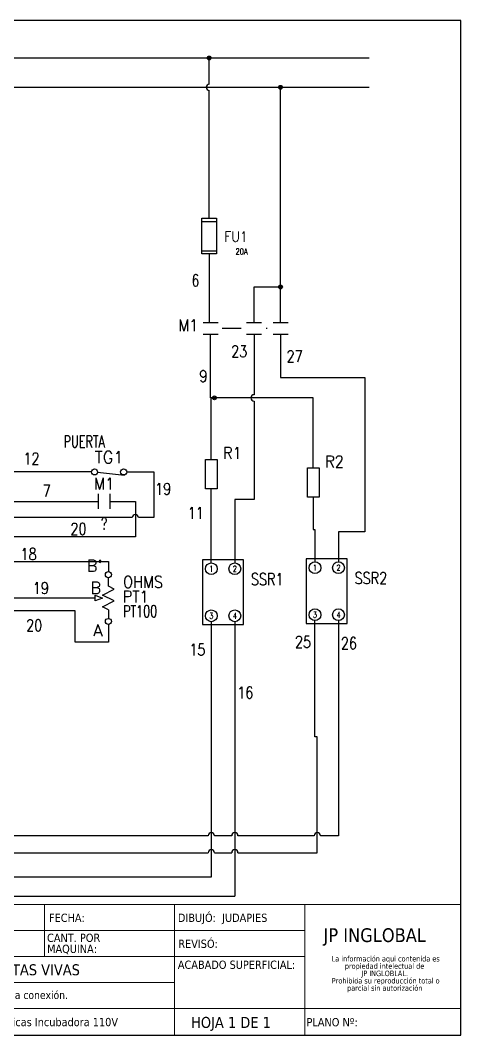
# Model space of a CAD drawing. Header units: millimetres. Extents: x 123.5 to 144.3, y 105.4 to 121.6.
# Drawn here: x 137.23 to 144.26, y 105.39 to 121.59 of the extents above; entities that cross this region are included whole.
import ezdxf
from ezdxf.enums import TextEntityAlignment as Align

# ---------------------------------------------------------------- set-up
doc = ezdxf.new("R2010")
doc.units = ezdxf.units.MM
doc.linetypes.add('CENTERX2', pattern=[20.32, 12.7, -2.54, 2.54, -2.54])
for name, color, linetype in [('BLK_12AWG', 7, 'Continuous'), ('CONTORNO', 179, 'Continuous'), ('DESC', 250, 'Continuous'), ('LINK', 9, 'Continuous'), ('MISC', 7, 'Continuous'), ('SYMS', 7, 'Continuous'), ('TAGS', 250, 'Continuous'), ('TERMS', 250, 'Continuous'), ('WIREFIXED', 7, 'Continuous'), ('WIRES', 7, 'Continuous'), ('XREFCHILD', 134, 'Continuous')]:
    doc.layers.add(name, color=color, linetype=linetype)
doc.styles.add('SLDTEXTSTYLE0', font='tahoma.ttf')
doc.styles.add('SLDTEXTSTYLE1', font='tahomabd.ttf')
doc.styles.add('WD', font='romans.shx')

# ---------------------------------------------------------------- blocks, each defined once
blk = doc.blocks.new('SW_NOTE_2')
at = {"layer": 'CONTORNO', "color": 0, "char_height": 1.0583, "attachment_point": 2, "style": 'SLDTEXTSTYLE0'}
for s, insert in [('La información aqui contenida es ', (10.29, 1.34)), ('propiedad intelectual de', (10.08, -0.07)), ('JP INGLOBLAL.', (10.1, -1.48)), ('Prohibida su reproducción total o ', (10.3, -2.89)), ('parcial sin autorización', (10.12, -4.3))]:
    blk.add_mtext(s, dxfattribs=dict(at, insert=insert))
blk = doc.blocks.new('SW_NOTE_4')
at = {"color": 0, "linetype": 'Continuous', "lineweight": 0, "char_height": 1.587, "attachment_point": 1, "style": 'SLDTEXTSTYLE0'}
for s, insert in [('CANT. POR ', (0, 2.02)), ('MAQUINA:', (0, -0.1))]:
    blk.add_mtext(s, dxfattribs=dict(at, insert=insert))
blk = doc.blocks.new('VDV1TF')
for p, q in [((-0.094, 0.344), (-0.094, -0.344)), ((0.344, 0.344), (-0.094, 0.344)), ((0.344, -0.344), (0.344, 0.344)), ((-0.094, -0.344), (0.344, -0.344))]:
    blk.add_line(p, q)
for centre in [(0, 0.25), (0.25, 0.25), (0, -0.25), (0.25, -0.25)]:
    blk.add_circle(centre, 0.0625)
at = {"style": 'WD', "width": 0.7}
for tag, p in [('INST', (0.131, 0.545)), ('LOC', (0.131, 0.375)), ('RATING2', (0.125, -0.156))]:
    blk.add_attdef(tag, text='', height=0.125, dxfattribs=at).set_placement(p, align=Align.CENTER)
at = {"style": 'WD', "flags": 1}
for tag, p in [('X2TERM02', (0, 0.312)), ('X2TERM04', (0.25, 0.312)), ('X4TERM02', (-0.062, 0.25)), ('X1TERM04', (0.312, 0.25)), ('X4TERM01', (-0.062, -0.25)), ('X8TERM01', (0, -0.312)), ('X8TERM03', (0.25, -0.312)), ('X1TERM03', (0.312, -0.25))]:
    blk.add_attdef(tag, p, '', height=0.0125, dxfattribs=at)
at = {"linetype": 'Continuous', "style": 'WD', "width": 0.8, "flags": 8}
for tag, p in [('TERM02', (0, 0.25)), ('TERM04', (0.25, 0.25)), ('TERM01', (0, -0.25)), ('TERM03', (0.25, -0.25))]:
    blk.add_attdef(tag, text='', height=0.0625, dxfattribs=at).set_placement(p, align=Align.MIDDLE)
at = {"style": 'WD', "width": 0.7}
blk.add_attdef('RATING1', text='', height=0.125, dxfattribs=at).set_placement((0.125, 0.062), align=Align.MIDDLE)
at = {"style": 'WD'}
for tag, p, width in [('TAG1', (0.422, 0.077), 0.8), ('DESC1', (0.422, -0.079), 0.7), ('DESC2', (0.422, -0.235), 0.7), ('XREF', (0.422, -0.391), 0.7)]:
    blk.add_attdef(tag, p, '', height=0.125, dxfattribs=dict(at, width=width))
at = {"style": 'WD', "flags": 9}
blk.add_attdef('FAMILY', text='', height=0.01, dxfattribs=at).set_placement((0.12, -0.08), align=Align.CENTER)
at = {"linetype": 'Continuous', "style": 'WD', "flags": 1}
for tag, p in [('MFG', (0.125, -0.11)), ('CAT', (0.125, -0.091))]:
    blk.add_attdef(tag, text='', height=0.01, dxfattribs=at).set_placement(p, align=Align.MIDDLE)
at = {"linetype": 'Continuous', "style": 'WD', "flags": 9}
blk.add_attdef('ASSYCODE', text='', height=0.01, dxfattribs=at).set_placement((0.125, -0.141), align=Align.CENTER)
blk = doc.blocks.new('WD_WNH')
at = {"linetype": 'Continuous', "style": 'WD', "width": 0.8}
blk.add_attdef('WIRENO', text='', height=0.125, dxfattribs=at).set_placement((0, 0.062), align=Align.CENTER)
at = {"style": 'WD', "flags": 1}
for tag, p in [('W01USER', (0, 0.078)), ('W02USER', (0, 0.07)), ('W03USER', (0, 0.062)), ('W04USER', (0, 0.055)), ('W05USER', (0, 0.047)), ('W06USER', (0, 0.039)), ('W07USER', (0, 0.031)), ('W08USER', (0, 0.023)), ('W09USER', (0, 0.016)), ('W10USER', (0, 0.008))]:
    blk.add_attdef(tag, text='', height=0.005, dxfattribs=at).set_placement(p, align=Align.CENTER)
blk = doc.blocks.new('WD_WNV')
at = {"linetype": 'Continuous', "style": 'WD', "width": 0.8}
blk.add_attdef('WIRENO', text='', height=0.125, dxfattribs=at).set_placement((-0.05, 0), align=Align.MIDDLE_RIGHT)
at = {"style": 'WD', "flags": 1}
for tag, p in [('W01USER', (-0.062, 0.094)), ('W02USER', (-0.062, 0.086)), ('W03USER', (-0.062, 0.078)), ('W04USER', (-0.062, 0.07)), ('W05USER', (-0.062, 0.062)), ('W06USER', (-0.062, 0.055)), ('W07USER', (-0.062, 0.047)), ('W08USER', (-0.062, 0.039)), ('W09USER', (-0.062, 0.031)), ('W10USER', (-0.062, 0.023))]:
    blk.add_attdef(tag, text='', height=0.005, dxfattribs=at).set_placement(p, align=Align.CENTER)
blk = doc.blocks.new('HTG12')
blk.add_line((-0.123, -0.003), (0.165, -0.035))
for centre in [(-0.155, 0), (0.155, 0)]:
    blk.add_circle(centre, 0.0322)
at = {"style": 'WD', "width": 0.7}
for tag, p in [('INST', (0, 0.732)), ('LOC', (0, 0.562)), ('DESC1', (0, 0.406)), ('DESC2', (0, 0.25)), ('XREF', (0, -0.236)), ('WDTAGALT', (0, -0.391))]:
    blk.add_attdef(tag, text='', height=0.125, dxfattribs=at).set_placement(p, align=Align.CENTER)
at = {"style": 'WD'}
blk.add_attdef('TAG1', text='', height=0.125, dxfattribs=at).set_placement((0, 0.094), align=Align.CENTER)
for tag, p in [('X2LINK', (0, 0.219)), ('X8LINK', (0, -0.062))]:
    blk.add_attdef(tag, p, '', height=0.01, dxfattribs=at)
for tag, p, height, flags in [('X4TERM01', (-0.188, 0), 0.0125, 1), ('FAMILY', (0.038, 0.037), 0.01, 9), ('CONTACT', (0.038, 0.02), 0.01, 1), ('X1TERM02', (0.188, 0), 0.0125, 1)]:
    blk.add_attdef(tag, p, '', height=height, dxfattribs=dict(at, flags=flags))
at = {"linetype": 'Continuous', "style": 'WD', "flags": 9}
for tag, p in [('CAT', (0.063, -0.007)), ('ASSYCODE', (0.063, -0.043)), ('MFG', (0.063, -0.027))]:
    blk.add_attdef(tag, text='', height=0.01, dxfattribs=at).set_placement(p, align=Align.CENTER)
at = {"linetype": 'Continuous', "style": 'WD', "flags": 8}
blk.add_attdef('TERM01', text='', height=0.125, dxfattribs=at).set_placement((-0.25, -0.031), align=Align.TOP_RIGHT)
blk.add_attdef('TERM02', text='', height=0.125, dxfattribs=at).set_placement((0.25, -0.031), align=Align.TOP_LEFT)
blk = doc.blocks.new('VVR1TZR')
for p, q in [((0, 0.125), (0, 0.217)), ((0.062, 0.094), (0, 0.125)), ((-0.141, -0.031), (-0.141, 0.031)), ((-0.141, 0.031), (-0.062, 0)), ((-0.062, 0), (-0.141, -0.031)), ((-0.062, 0.031), (0.062, 0.094)), ((0.062, -0.031), (-0.062, 0.031)), ((-0.062, -0.094), (0.062, -0.031)), ((0, -0.125), (-0.062, -0.094)), ((0, -0.125), (0, -0.217))]:
    blk.add_line(p, q)
for centre in [(0, 0.249), (0, -0.249)]:
    blk.add_circle(centre, 0.0322)
at = {"style": 'WD', "width": 0.7}
for tag, p in [('INST', (0.156, 0.56)), ('LOC', (0.156, 0.39))]:
    blk.add_attdef(tag, text='', height=0.125, dxfattribs=at).set_placement(p, align=Align.TOP_LEFT)
at = {"linetype": 'Continuous', "style": 'WD', "flags": 8}
for tag, p in [('TERM01', (-0.062, 0.281)), ('TERM03', (-0.078, 0.047))]:
    blk.add_attdef(tag, text='', height=0.125, dxfattribs=at).set_placement(p, align=Align.RIGHT)
at = {"color": 7, "style": 'WD', "flags": 1}
for tag, p in [('X4TERM01', (-0.031, 0.25)), ('X2TERM01', (0, 0.281)), ('X1TERM01', (0.031, 0.25)), ('X4TERM03', (-0.141, 0)), ('X4TERM02', (-0.031, -0.25)), ('X8TERM02', (0, -0.281)), ('X1TERM02', (0.031, -0.25))]:
    blk.add_attdef(tag, p, '', height=0.0125, dxfattribs=at)
at = {"style": 'WD'}
for tag, p, width in [('RATING1', (0.156, 0.109), 0.9), ('TAG1', (0.153, -0.047), 0.9), ('DESC1', (0.156, -0.203), 0.7), ('DESC2', (0.156, -0.36), 0.7)]:
    blk.add_attdef(tag, p, '', height=0.125, dxfattribs=dict(at, width=width))
at = {"style": 'WD', "flags": 9}
blk.add_attdef('FAMILY', text='', height=0.01, dxfattribs=at).set_placement((-0.219, -0.066), align=Align.CENTER)
at = {"linetype": 'Continuous', "style": 'WD', "flags": 9}
for tag, p in [('MFG', (-0.221, -0.099)), ('CAT', (-0.221, -0.084))]:
    blk.add_attdef(tag, text='', height=0.01, dxfattribs=at).set_placement(p, align=Align.MIDDLE)
blk.add_attdef('ASSYCODE', text='', height=0.01, dxfattribs=at).set_placement((-0.219, -0.125), align=Align.CENTER)
at = {"linetype": 'Continuous', "style": 'WD', "flags": 8}
blk.add_attdef('TERM02', text='', height=0.125, dxfattribs=at).set_placement((-0.062, -0.281), align=Align.TOP_RIGHT)
blk = doc.blocks.new('VMS21')
at = {"linetype": 'Continuous'}
for p, q in [((-0.08, 0.062), (0.08, 0.062)), ((-0.08, -0.062), (0.08, -0.062))]:
    blk.add_line(p, q, dxfattribs=at)
at = {"style": 'WD'}
for tag, p, width in [('INST', (0.125, 0.281), 0.7), ('LOC', (0.125, 0.111), 0.7), ('TAG2', (0.127, -0.045), 0.9), ('XREF', (0.129, -0.199), 0.7), ('DESC1', (0.129, -0.351), 0.7), ('DESC2', (0.129, -0.508), 0.7), ('DESC3', (0.129, -0.664), 0.7)]:
    blk.add_attdef(tag, p, '', height=0.125, dxfattribs=dict(at, width=width))
at = {"linetype": 'Continuous', "style": 'WD', "width": 0.9, "flags": 8}
blk.add_attdef('TERM01', text='', height=0.125, dxfattribs=at).set_placement((-0.031, 0.125), align=Align.RIGHT)
at = {"style": 'WD'}
for tag, p, flags in [('FAMILY', (-0.181, 0.003), 9), ('CONTACT', (-0.181, -0.014), 1)]:
    blk.add_attdef(tag, p, '', height=0.01, dxfattribs=dict(at, flags=flags))
at = {"color": 7, "style": 'WD'}
for tag, p in [('X4LINK', (-0.141, 0)), ('X1LINK', (0.125, 0))]:
    blk.add_attdef(tag, p, '', height=0.01, dxfattribs=at)
at = {"color": 7, "style": 'WD', "flags": 1}
for tag, p in [('X2TERM01', (0, 0.062)), ('X8TERM02', (0, -0.062))]:
    blk.add_attdef(tag, p, '', height=0.0125, dxfattribs=at)
at = {"linetype": 'Continuous', "style": 'WD', "width": 0.9, "flags": 8}
blk.add_attdef('TERM02', text='', height=0.125, dxfattribs=at).set_placement((-0.031, -0.125), align=Align.TOP_RIGHT)
blk = doc.blocks.new('HMS21')
at = {"linetype": 'Continuous'}
for p, q in [((-0.062, 0.08), (-0.062, -0.08)), ((0.062, 0.08), (0.062, -0.08))]:
    blk.add_line(p, q, dxfattribs=at)
at = {"style": 'WD'}
for tag, width, p in [('INST', 0.7, (0, 0.451)), ('LOC', 0.7, (0, 0.281)), ('TAG2', 0.9, (0, 0.125)), ('XREF', 0.7, (0, -0.297)), ('DESC1', 0.7, (0, -0.454)), ('DESC2', 0.7, (0, -0.61)), ('DESC3', 0.7, (0, -0.766))]:
    blk.add_attdef(tag, text='', height=0.125, dxfattribs=dict(at, width=width)).set_placement(p, align=Align.CENTER)
for tag, p in [('X2LINK', (0, 0.125)), ('X8LINK', (0, -0.125))]:
    blk.add_attdef(tag, p, '', height=0.01, dxfattribs=at)
for tag, p, height, flags in [('X4TERM01', (-0.062, 0), 0.0125, 1), ('X1TERM02', (0.062, 0), 0.0125, 1), ('FAMILY', (0.097, 0.053), 0.01, 9), ('CONTACT', (0.097, 0.036), 0.01, 1)]:
    blk.add_attdef(tag, p, '', height=height, dxfattribs=dict(at, flags=flags))
at = {"linetype": 'Continuous', "style": 'WD', "flags": 8}
blk.add_attdef('TERM01', text='', height=0.125, dxfattribs=at).set_placement((-0.125, -0.031), align=Align.TOP_RIGHT)
blk.add_attdef('TERM02', text='', height=0.125, dxfattribs=at).set_placement((0.125, -0.031), align=Align.TOP_LEFT)
blk = doc.blocks.new('VFU1')
for p, q in [((-0.078, -0.188), (-0.078, 0.188)), ((-0.078, 0.188), (0.078, 0.188)), ((-0.078, 0.156), (0.078, 0.156)), ((0.078, 0.188), (0.078, -0.188)), ((-0.078, -0.156), (0.078, -0.156)), ((0.078, -0.188), (-0.078, -0.188))]:
    blk.add_line(p, q)
at = {"linetype": 'Continuous', "style": 'WD'}
for tag, height, flags, p in [('TERM01', 0.0625, 8, (-0.055, 0.207)), ('MFG', 0.01, 9, (-0.08, -0.088)), ('CAT', 0.01, 9, (-0.08, -0.073))]:
    blk.add_attdef(tag, text='', height=height, dxfattribs=dict(at, flags=flags)).set_placement(p, align=Align.RIGHT)
at = {"style": 'WD'}
for tag, p, height, width in [('INST', (0.281, 0.163), 0.0625, 0.7), ('LOC', (0.281, 0.078), 0.0625, 0.7), ('TAG1', (0.158, -0.061), 0.109, 0.9), ('DESC1', (0.281, -0.196), 0.0625, 0.7), ('DESC2', (0.281, -0.29), 0.0625, 0.7), ('DESC3', (0.281, -0.375), 0.0625, 0.7)]:
    blk.add_attdef(tag, p, '', height=height, dxfattribs=dict(at, width=width))
at = {"style": 'WD', "width": 0.7}
blk.add_attdef('RATING1', text='', height=0.0938, rotation=90, dxfattribs=at).set_placement((0, 0), align=Align.MIDDLE_CENTER)
at = {"color": 7, "style": 'WD', "flags": 1}
for tag, p in [('X2TERM01', (0, 0.188)), ('X8TERM02', (0, -0.188))]:
    blk.add_attdef(tag, p, '', height=0.0109, dxfattribs=at)
at = {"color": 7, "style": 'WD'}
for tag, p in [('X4LINK', (-0.125, 0)), ('X1LINK', (0.141, 0))]:
    blk.add_attdef(tag, p, '', height=0.01, dxfattribs=at)
at = {"linetype": 'Continuous', "style": 'WD', "flags": 9}
blk.add_attdef('ASSYCODE', text='', height=0.01, dxfattribs=at).set_placement((-0.098, -0.108), align=Align.CENTER)
at = {"style": 'WD', "flags": 9}
blk.add_attdef('FAMILY', text='', height=0.01, dxfattribs=at).set_placement((-0.08, -0.036), align=Align.RIGHT)
at = {"linetype": 'Continuous', "style": 'WD', "flags": 8}
blk.add_attdef('TERM02', text='', height=0.0625, dxfattribs=at).set_placement((-0.041, -0.213), align=Align.TOP_RIGHT)
blk = doc.blocks.new('WDDOT')
for radius in [0.03, 0.0187, 0.00929]:
    blk.add_circle((0, 0), radius)
blk = doc.blocks.new('VRE1B')
for p, q in [((-0.062, 0.156), (0.062, 0.156)), ((-0.062, -0.156), (-0.062, 0.156)), ((0.062, 0.156), (0.062, -0.156)), ((0.062, -0.156), (-0.062, -0.156))]:
    blk.add_line(p, q)
at = {"style": 'WD'}
for tag, p, width in [('INST', (0.219, 0.488), 0.7), ('LOC', (0.219, 0.318), 0.7), ('TAG1', (0.127, 0.162), 0.9), ('RATING1', (0.125, 0.006), 0.7), ('RATING2', (0.125, -0.151), 0.7), ('DESC1', (0.129, -0.307), 0.7), ('DESC2', (0.129, -0.463), 0.7)]:
    blk.add_attdef(tag, p, '', height=0.125, dxfattribs=dict(at, width=width))
at = {"linetype": 'Continuous', "style": 'WD', "flags": 8}
blk.add_attdef('TERM01', text='', height=0.125, dxfattribs=at).set_placement((-0.055, 0.175), align=Align.RIGHT)
at = {"style": 'WD', "flags": 9}
blk.add_attdef('FAMILY', (-0.184, 0.111), '', height=0.01, rotation=90, dxfattribs=at)
at = {"linetype": 'Continuous', "style": 'WD', "flags": 9}
for tag, p in [('CAT', (-0.139, 0.136)), ('MFG', (-0.12, 0.134)), ('ASSYCODE', (-0.094, 0.125))]:
    blk.add_attdef(tag, text='', height=0.01, rotation=90, dxfattribs=at).set_placement(p, align=Align.CENTER)
at = {"color": 7, "style": 'WD', "flags": 1}
for tag, p in [('X2TERM01', (0, 0.156)), ('X8TERM02', (0, -0.156))]:
    blk.add_attdef(tag, p, '', height=0.0125, dxfattribs=at)
at = {"linetype": 'Continuous', "style": 'WD', "flags": 8}
blk.add_attdef('TERM02', text='', height=0.125, dxfattribs=at).set_placement((-0.041, -0.182), align=Align.TOP_RIGHT)

msp = doc.modelspace()

# ---------------------------------------------------------------- linework, layer by layer
at = {"color": 7, "linetype": 'Continuous'}
for p, q in [((144.256, 121.59), (123.506, 121.59)), ((144.256, 105.405), (144.256, 121.59)), ((123.506, 105.405), (144.256, 105.405))]:
    msp.add_line(p, q, dxfattribs=at)
at = {"color": 7, "linetype": 'CENTERX2', "lineweight": 0}
for p in [(144.256, 108.823), (133.462, 105.405)]:
    msp.add_line(p, (144.256, 105.405), dxfattribs=at)
at = {"color": 7, "linetype": 'Continuous', "lineweight": 0}
for p, q in [((144.256, 107.486), (133.466, 107.486)), ((137.616, 107.486), (137.616, 106.656)), ((139.691, 107.486), (139.691, 105.394)), ((141.766, 107.486), (141.766, 105.397)), ((141.766, 107.071), (135.541, 107.071)), ((141.766, 106.656), (133.465, 106.656)), ((139.691, 106.241), (133.465, 106.241)), ((144.256, 105.826), (133.465, 105.826))]:
    msp.add_line(p, q, dxfattribs=at)
at = {"layer": 'BLK_12AWG'}
for p, q in [((132.774, 120.99), (142.793, 120.99)), ((140.243, 120.572), (140.243, 120.99)), ((132.989, 120.522), (142.793, 120.522)), ((141.381, 116.772), (141.381, 120.522)), ((140.243, 118.431), (140.243, 120.472)), ((140.959, 116.772), (140.959, 117.337)), ((140.959, 117.337), (141.381, 117.337))]:
    msp.add_line(p, q, dxfattribs=at)
msp.add_arc((140.243, 120.522), 0.05, 90, 270, dxfattribs=at)
at = {"layer": 'LINK'}
for points in [[(140.45, 116.68), (140.75, 116.68)], [(141.15, 116.68), (141.17, 116.68)]]:
    msp.add_lwpolyline(points, dxfattribs=at)
at = {"layer": 'WIRES'}
for p, q in [((140.243, 117.869), (140.243, 116.772)), ((140.264, 115.568), (140.264, 116.585)), ((140.959, 116.585), (140.959, 115.618)), ((141.381, 116.585), (141.381, 115.893)), ((141.381, 115.893), (142.725, 115.893)), ((142.725, 115.893), (142.725, 113.432)), ((140.275, 114.586), (140.275, 115.568)), ((141.903, 115.568), (140.275, 115.568)), ((140.959, 115.518), (140.959, 113.946)), ((141.903, 114.45), (141.903, 115.568)), ((138.364, 114.387), (136.204, 114.387)), ((138.927, 114.387), (139.36, 114.387)), ((139.36, 114.387), (139.36, 113.659)), ((140.275, 113.463), (140.275, 114.118)), ((136.874, 113.915), (138.319, 113.915)), ((138.319, 113.916), (138.396, 113.916)), ((138.396, 113.917), (138.472, 113.917)), ((138.66, 113.917), (138.882, 113.917)), ((138.882, 113.915), (139.064, 113.915)), ((139.064, 113.915), (139.064, 113.569)), ((140.959, 113.946), (140.651, 113.946)), ((140.651, 113.946), (140.651, 112.936)), ((141.903, 113.981), (141.903, 113.467)), ((139.014, 113.659), (136.217, 113.659)), ((139.064, 113.569), (139.064, 113.35)), ((139.36, 113.659), (139.114, 113.659)), ((140.276, 113.463), (140.275, 113.463)), ((140.276, 112.936), (140.276, 113.463)), ((141.903, 113.467), (141.93, 113.467)), ((141.93, 113.467), (141.93, 112.952)), ((142.725, 113.432), (142.307, 113.432)), ((142.307, 113.432), (142.307, 113.192)), ((139.064, 113.35), (136.255, 113.35)), ((142.307, 113.192), (142.305, 113.192)), ((142.305, 113.192), (142.305, 112.952)), ((136.144, 112.956), (138.634, 112.956)), ((138.634, 112.956), (138.634, 112.797)), ((138.423, 112.375), (136.904, 112.375)), ((138.103, 112.171), (136.209, 112.171)), ((138.103, 111.669), (138.103, 112.171)), ((138.634, 111.953), (138.634, 111.669)), ((140.276, 111.998), (140.276, 107.923)), ((140.651, 111.998), (140.651, 107.62)), ((141.93, 110.164), (141.93, 112.015)), ((142.305, 112.015), (142.305, 108.584)), ((138.634, 111.669), (138.103, 111.669)), ((141.967, 110.164), (141.93, 110.164)), ((141.967, 108.313), (141.967, 110.164)), ((140.226, 108.584), (126.703, 108.584)), ((140.601, 108.584), (140.326, 108.584)), ((141.917, 108.584), (140.701, 108.584)), ((142.305, 108.584), (142.017, 108.584)), ((126.431, 108.313), (140.226, 108.313)), ((140.326, 108.313), (140.601, 108.313)), ((140.701, 108.313), (141.967, 108.313)), ((140.276, 107.923), (126.126, 107.923)), ((125.84, 107.62), (140.651, 107.62))]:
    msp.add_line(p, q, dxfattribs=at)
for centre, start, end in [((140.959, 115.568), 90, 270), ((139.064, 113.659), 0, 180), ((140.276, 108.584), 0, 180), ((140.651, 108.584), 0, 180), ((141.967, 108.584), 0, 180), ((140.276, 108.313), 0, 180), ((140.651, 108.313), 0, 180)]:
    msp.add_arc(centre, 0.05, start, end, dxfattribs=at)

# ---------------------------------------------------------------- block references
at = {"color": 7, "linetype": 'Continuous', "lineweight": 0, "xscale": 0.083, "yscale": 0.083, "zscale": 0.083}
msp.add_blockref('SW_NOTE_4', (137.655, 106.854), dxfattribs=at)
at = {"layer": 'CONTORNO', "color": 7, "xscale": 0.083, "yscale": 0.083, "zscale": 0.083}
msp.add_blockref('SW_NOTE_2', (142.204, 106.555), dxfattribs=at)
at = {"layer": 'SYMS'}
for p in [(140.243, 120.99), (141.381, 120.522), (141.381, 117.337), (140.325, 115.568)]:
    msp.add_blockref('WDDOT', p, dxfattribs=at)
ref = msp.add_blockref('VFU1', (140.243, 118.15), dxfattribs=dict(at, xscale=1.5, yscale=1.5, zscale=1.5))
ref.add_attrib('DESC1', '20A', (140.664, 117.856), dxfattribs={"layer": 'DESC', "height": 0.0938, "style": 'WD', "width": 0.7})
ref.add_attrib('TAG1', 'FU1', (140.48, 118.059), dxfattribs={"layer": 'TAGS', "height": 0.1641, "style": 'WD', "width": 0.9})
ref = msp.add_blockref('VMS21', (140.264, 116.679), dxfattribs=dict(at, xscale=1.5, yscale=1.5, zscale=1.5))
ref.add_attrib('TAG2', 'M1', (139.75, 116.632), dxfattribs={"layer": 'TAGS', "height": 0.1875, "style": 'WD', "width": 0.9})
at = {"layer": 'SYMS', "xscale": 1.5, "yscale": 1.5, "zscale": 1.5}
for p in [(140.959, 116.679), (141.381, 116.679)]:
    msp.add_blockref('VMS21', p, dxfattribs=at)
at = {"layer": 'SYMS'}
ref = msp.add_blockref('HTG12', (138.645, 114.387), dxfattribs=dict(at, xscale=1.5, yscale=1.5, zscale=1.5))
ref.add_attrib('DESC1', 'PUERTA', dxfattribs={"layer": 'DESC', "height": 0.1875, "style": 'WD', "width": 0.7}).set_placement((138.248, 114.778), align=Align.CENTER)
ref.add_attrib('TAG1', 'TG1', dxfattribs={"layer": 'TAGS', "height": 0.1875, "style": 'WD'}).set_placement((138.645, 114.528), align=Align.CENTER)
ref = msp.add_blockref('VRE1B', (140.275, 114.352), dxfattribs=dict(at, xscale=1.5, yscale=1.5, zscale=1.5))
ref.add_attrib('TAG1', 'R1', (140.465, 114.595), dxfattribs={"layer": 'TAGS', "height": 0.1875, "style": 'WD', "width": 0.9})
ref = msp.add_blockref('VRE1B', (141.903, 114.216), dxfattribs=dict(at, xscale=1.5, yscale=1.5, zscale=1.5))
ref.add_attrib('TAG1', 'R2', (142.093, 114.458), dxfattribs={"layer": 'TAGS', "height": 0.1875, "style": 'WD', "width": 0.9})
ref = msp.add_blockref('HMS21', (138.566, 113.917), dxfattribs=dict(at, xscale=1.5, yscale=1.5, zscale=1.5))
ref.add_attrib('XREF', '?', dxfattribs={"layer": 'XREFCHILD', "height": 0.188, "style": 'WD', "width": 0.7}).set_placement((138.566, 113.471), align=Align.CENTER)
ref.add_attrib('TAG2', 'M1', dxfattribs={"layer": 'TAGS', "height": 0.1875, "style": 'WD', "width": 0.9}).set_placement((138.566, 114.104), align=Align.CENTER)
ref = msp.add_blockref('VVR1TZR', (138.634, 112.375), dxfattribs=dict(at, xscale=1.5, yscale=1.5, zscale=1.5))
ref.add_attrib('TERM03', 'B', dxfattribs={"layer": 'TERMS', "linetype": 'Continuous', "height": 0.188, "style": 'WD', "flags": 8}).set_placement((138.517, 112.445), align=Align.RIGHT)
ref.add_attrib('DESC1', 'PT100', (138.868, 112.07), dxfattribs={"layer": 'DESC', "height": 0.1875, "style": 'WD', "width": 0.7})
ref.add_attrib('RATING1', 'OHMS', (138.868, 112.539), dxfattribs={"layer": 'MISC', "height": 0.1875, "style": 'WD', "width": 0.9})
ref.add_attrib('TERM02', 'A', dxfattribs={"layer": 'TERMS', "linetype": 'Continuous', "height": 0.188, "style": 'WD', "flags": 8}).set_placement((138.54, 111.953), align=Align.TOP_RIGHT)
ref.add_attrib('TERM01', "B'", dxfattribs={"layer": 'TERMS', "linetype": 'Continuous', "height": 0.1875, "style": 'WD', "flags": 8}).set_placement((138.54, 112.797), align=Align.RIGHT)
ref.add_attrib('TAG1', 'PT1', (138.863, 112.304), dxfattribs={"layer": 'TAGS', "height": 0.1875, "style": 'WD', "width": 0.9})
ref = msp.add_blockref('VDV1TF', (140.276, 112.467), dxfattribs=dict(at, xscale=1.5, yscale=1.5, zscale=1.5))
ref.add_attrib('TAG1', 'SSR1', (140.908, 112.583), dxfattribs={"layer": 'TAGS', "height": 0.1875, "style": 'WD', "width": 0.8})
ref.add_attrib('TERM03', '4', dxfattribs={"layer": 'TERMS', "linetype": 'Continuous', "height": 0.0938, "style": 'WD', "width": 0.8, "flags": 8}).set_placement((140.651, 112.092), align=Align.MIDDLE)
ref.add_attrib('TERM04', '2', dxfattribs={"layer": 'TERMS', "linetype": 'Continuous', "height": 0.0938, "style": 'WD', "width": 0.8, "flags": 8}).set_placement((140.651, 112.842), align=Align.MIDDLE)
ref.add_attrib('TERM02', '1', dxfattribs={"layer": 'TERMS', "linetype": 'Continuous', "height": 0.0938, "style": 'WD', "width": 0.8, "flags": 8}).set_placement((140.276, 112.842), align=Align.MIDDLE)
ref.add_attrib('TERM01', '3', dxfattribs={"layer": 'TERMS', "linetype": 'Continuous', "height": 0.0938, "style": 'WD', "width": 0.8, "flags": 8}).set_placement((140.276, 112.092), align=Align.MIDDLE)
ref = msp.add_blockref('VDV1TF', (141.93, 112.484), dxfattribs=dict(at, xscale=1.5, yscale=1.5, zscale=1.5))
ref.add_attrib('TAG1', 'SSR2', (142.562, 112.6), dxfattribs={"layer": 'TAGS', "height": 0.1875, "style": 'WD', "width": 0.8})
ref.add_attrib('TERM03', '4', dxfattribs={"layer": 'TERMS', "linetype": 'Continuous', "height": 0.0938, "style": 'WD', "width": 0.8, "flags": 8}).set_placement((142.305, 112.109), align=Align.MIDDLE)
ref.add_attrib('TERM04', '2', dxfattribs={"layer": 'TERMS', "linetype": 'Continuous', "height": 0.0938, "style": 'WD', "width": 0.8, "flags": 8}).set_placement((142.305, 112.859), align=Align.MIDDLE)
ref.add_attrib('TERM02', '1', dxfattribs={"layer": 'TERMS', "linetype": 'Continuous', "height": 0.0938, "style": 'WD', "width": 0.8, "flags": 8}).set_placement((141.93, 112.859), align=Align.MIDDLE)
ref.add_attrib('TERM01', '3', dxfattribs={"layer": 'TERMS', "linetype": 'Continuous', "height": 0.0938, "style": 'WD', "width": 0.8, "flags": 8}).set_placement((141.93, 112.109), align=Align.MIDDLE)
at = {"layer": 'WIREFIXED'}
ref = msp.add_blockref('WD_WNV', (140.163, 117.442), dxfattribs=dict(at, xscale=1.5, yscale=1.5, zscale=1.5))
ref.add_attrib('WIRENOF', '6', dxfattribs={"linetype": 'Continuous', "height": 0.188, "style": 'WD', "width": 0.8}).set_placement((140.088, 117.442), align=Align.MIDDLE_RIGHT)
ref = msp.add_blockref('WD_WNV', (140.925, 116.31), dxfattribs=dict(at, xscale=1.5, yscale=1.5, zscale=1.5))
ref.add_attrib('WIRENOF', '23', dxfattribs={"linetype": 'Continuous', "height": 0.1875, "style": 'WD', "width": 0.8}).set_placement((140.85, 116.31), align=Align.MIDDLE_RIGHT)
ref = msp.add_blockref('WD_WNV', (141.809, 116.23), dxfattribs=dict(at, xscale=1.5, yscale=1.5, zscale=1.5))
ref.add_attrib('WIRENOF', '27', dxfattribs={"linetype": 'Continuous', "height": 0.1875, "style": 'WD', "width": 0.8}).set_placement((141.734, 116.23), align=Align.MIDDLE_RIGHT)
ref = msp.add_blockref('WD_WNV', (140.289, 115.915), dxfattribs=dict(at, xscale=1.5, yscale=1.5, zscale=1.5))
ref.add_attrib('WIRENOF', '9', dxfattribs={"linetype": 'Continuous', "height": 0.188, "style": 'WD', "width": 0.8}).set_placement((140.214, 115.915), align=Align.MIDDLE_RIGHT)
ref = msp.add_blockref('WD_WNH', (137.406, 114.411), dxfattribs=dict(at, xscale=1.5, yscale=1.5, zscale=1.5))
ref.add_attrib('WIRENOF', '12', dxfattribs={"linetype": 'Continuous', "height": 0.1875, "style": 'WD', "width": 0.8}).set_placement((137.406, 114.505), align=Align.CENTER)
ref = msp.add_blockref('WD_WNV', (139.71, 114.116), dxfattribs=dict(at, xscale=1.5, yscale=1.5, zscale=1.5))
ref.add_attrib('WIRENOF', '19', dxfattribs={"linetype": 'Continuous', "height": 0.1875, "style": 'WD', "width": 0.8}).set_placement((139.635, 114.116), align=Align.MIDDLE_RIGHT)
ref = msp.add_blockref('WD_WNH', (136.782, 113.963), dxfattribs=dict(at, xscale=1.5, yscale=1.5, zscale=1.5))
ref.add_attrib('WIRENOF', '7', dxfattribs={"linetype": 'Continuous', "height": 0.188, "style": 'WD', "width": 0.8}).set_placement((137.65, 113.992), align=Align.CENTER)
ref = msp.add_blockref('WD_WNV', (140.23, 113.73), dxfattribs=dict(at, xscale=1.5, yscale=1.5, zscale=1.5))
ref.add_attrib('WIRENOF', '11', dxfattribs={"linetype": 'Continuous', "height": 0.1875, "style": 'WD', "width": 0.8}).set_placement((140.155, 113.73), align=Align.MIDDLE_RIGHT)
ref = msp.add_blockref('WD_WNV', (138.36, 113.477), dxfattribs=dict(at, xscale=1.5, yscale=1.5, zscale=1.5))
ref.add_attrib('WIRENOF', '20', dxfattribs={"linetype": 'Continuous', "height": 0.1875, "style": 'WD', "width": 0.8}).set_placement((138.285, 113.477), align=Align.MIDDLE_RIGHT)
ref = msp.add_blockref('WD_WNH', (137.361, 112.889), dxfattribs=dict(at, xscale=1.5, yscale=1.5, zscale=1.5))
ref.add_attrib('WIRENOF', '18', dxfattribs={"linetype": 'Continuous', "height": 0.1875, "style": 'WD', "width": 0.8}).set_placement((137.361, 112.983), align=Align.CENTER)
ref = msp.add_blockref('WD_WNH', (137.557, 112.348), dxfattribs=dict(at, xscale=1.5, yscale=1.5, zscale=1.5))
ref.add_attrib('WIRENOF', '19', dxfattribs={"linetype": 'Continuous', "height": 0.1875, "style": 'WD', "width": 0.8}).set_placement((137.557, 112.441), align=Align.CENTER)
ref = msp.add_blockref('WD_WNH', (137.45, 111.753), dxfattribs=dict(at, xscale=1.5, yscale=1.5, zscale=1.5))
ref.add_attrib('WIRENOF', '20', dxfattribs={"linetype": 'Continuous', "height": 0.1875, "style": 'WD', "width": 0.8}).set_placement((137.45, 111.846), align=Align.CENTER)
ref = msp.add_blockref('WD_WNV', (141.943, 111.675), dxfattribs=dict(at, xscale=1.5, yscale=1.5, zscale=1.5))
ref.add_attrib('WIRENOF', '25', dxfattribs={"linetype": 'Continuous', "height": 0.1875, "style": 'WD', "width": 0.8}).set_placement((141.868, 111.675), align=Align.MIDDLE_RIGHT)
ref = msp.add_blockref('WD_WNV', (140.257, 111.552), dxfattribs=dict(at, xscale=1.5, yscale=1.5, zscale=1.5))
ref.add_attrib('WIRENOF', '15', dxfattribs={"linetype": 'Continuous', "height": 0.1875, "style": 'WD', "width": 0.8}).set_placement((140.182, 111.552), align=Align.MIDDLE_RIGHT)
ref = msp.add_blockref('WD_WNV', (142.675, 111.655), dxfattribs=dict(at, xscale=1.5, yscale=1.5, zscale=1.5))
ref.add_attrib('WIRENOF', '26', dxfattribs={"linetype": 'Continuous', "height": 0.1875, "style": 'WD', "width": 0.8}).set_placement((142.6, 111.655), align=Align.MIDDLE_RIGHT)
ref = msp.add_blockref('WD_WNV', (141.022, 110.867), dxfattribs=dict(at, xscale=1.5, yscale=1.5, zscale=1.5))
ref.add_attrib('WIRENOF', '16', dxfattribs={"linetype": 'Continuous', "height": 0.1875, "style": 'WD', "width": 0.8}).set_placement((140.947, 110.867), align=Align.MIDDLE_RIGHT)

# ---------------------------------------------------------------- texts
at = {"color": 7, "linetype": 'Continuous', "lineweight": 0, "attachment_point": 1, "style": 'SLDTEXTSTYLE0'}
for s, insert, char_height in [('FECHA:', (137.686, 107.341), 0.1318), ('REVISÓ:', (139.749, 106.927), 0.1318), ('MATERIAL: Cablear de acuerdo a potencia de cada conexión.', (133.505, 106.105), 0.1245), ('\\pi-0.39529,l0.52705,t1.0541;NOMBRE:^IConexiones Electricas y Electronicas Incubadora 110V', (133.515, 105.678), 0.13176), ('HOJA 1 DE 1', (139.953, 105.694), 0.17568), ('PLANO Nº:', (141.795, 105.676), 0.1318)]:
    msp.add_mtext(s, dxfattribs=dict(at, insert=insert, char_height=char_height))
at = {"layer": 'CONTORNO', "color": 7}
for s, insert, char_height, attachment_point, style in [('DIBUJÓ:  JUDAPIES', (139.743, 107.341), 0.13176, 1, 'SLDTEXTSTYLE0'), ('ACABADO SUPERFICIAL:', (139.742, 106.592), 0.13176, 1, 'SLDTEXTSTYLE0'), ('REMATAR FILOS Y ARISTAS VIVAS', (136.437, 106.534), 0.17568, 2, 'SLDTEXTSTYLE1')]:
    msp.add_mtext(s, dxfattribs=dict(at, insert=insert, char_height=char_height, attachment_point=attachment_point, style=style))
at = {"layer": 'CONTORNO', "insert": (142.067, 107.108), "char_height": 0.2196, "attachment_point": 1, "style": 'SLDTEXTSTYLE1'}
msp.add_mtext('JP INGLOBAL', dxfattribs=at)

doc.saveas('drawing.dxf')
